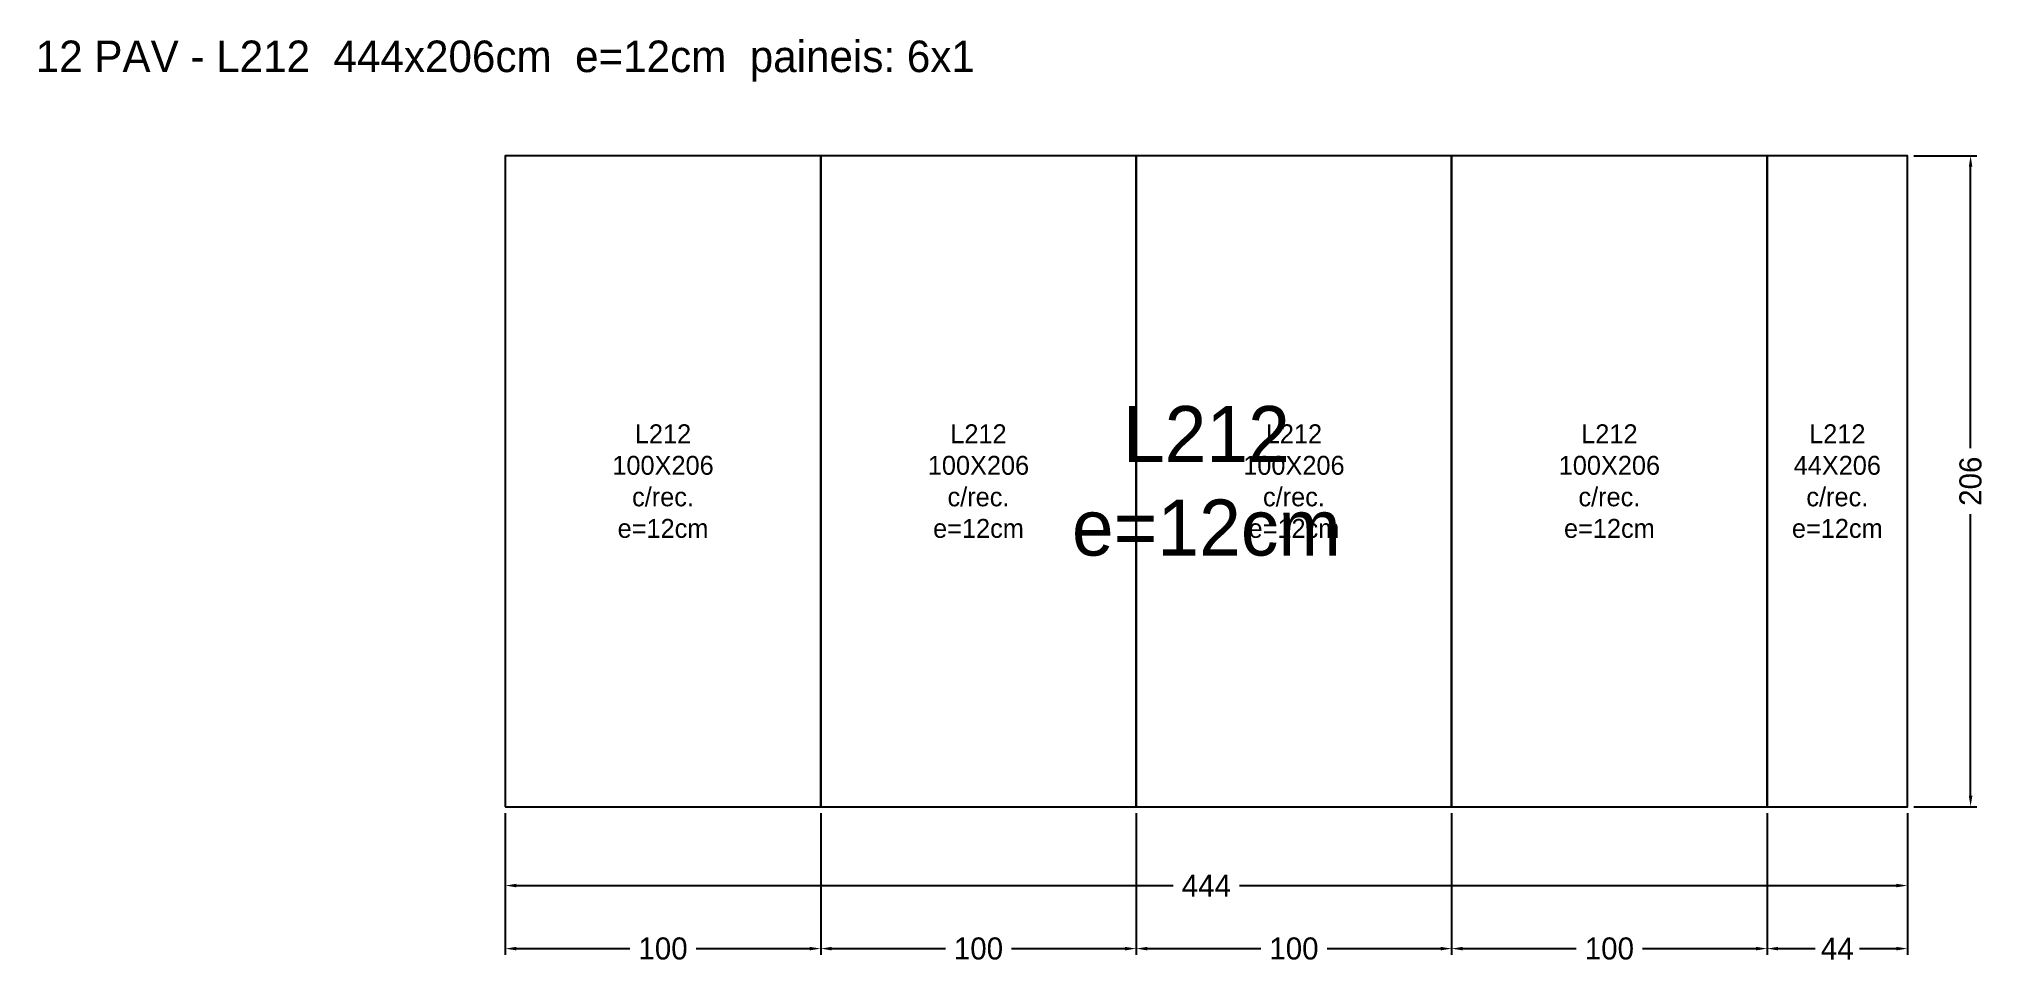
# Model space of a CAD drawing. Header units: metres. Extents: x -148 to 469, y -50 to 244.
import ezdxf

# ---------------------------------------------------------------- set-up
doc = ezdxf.new("R2010")
doc.units = ezdxf.units.M
for name, color, linetype in [('AUX00', 2, 'Continuous'), ('Contorno', 7, 'Continuous'), ('COTA', 3, 'Continuous'), ('NOMENCLATURA', 2, 'Continuous'), ('Paineis', 3, 'Continuous'), ('Texto Secao', 2, 'Continuous')]:
    doc.layers.add(name, color=color, linetype=linetype)
doc.dimstyles.new('COTA_LJ', dxfattribs={"dimtxt": 7, "dimasz": 3.5, "dimexe": 2, "dimexo": 2, "dimgap": 1.5, "dimtad": 1, "dimdec": 1, "dimcen": 2.5, "dimclrd": 3, "dimclre": 3, "dimclrt": 3, "dimazin": 3, "dimtfac": 1, "dimtmove": 0, "dimatfit": 3})

# ---------------------------------------------------------------- blocks, each defined once
blk = doc.blocks.new('_CLOSEDFILLED')
at = {"color": 0, "linetype": 'BYBLOCK'}
blk.add_solid([(-1, 0.16), (0, 0), (-1, -0.16)], dxfattribs=at)
blk = doc.blocks.new('*D1')
at = {"color": 3}
for p, q in [((0, -2), (0, -27)), ((444.5, -2), (444.5, -27)), ((3.5, -25), (211.75, -25)), ((232.75, -25), (441, -25))]:
    blk.add_line(p, q, dxfattribs=at)
at = {"layer": 'Defpoints'}
for p in [(0, 0), (444.5, 0), (0, -25)]:
    blk.add_point(p, dxfattribs=at)
at = {"layer": 'COTA', "color": 3, "xscale": 3.5, "yscale": 3.5, "rotation": 180}
blk.add_blockref('_CLOSEDFILLED', (0, -25), dxfattribs=at)
at = {"layer": 'COTA', "color": 3, "xscale": 3.5, "yscale": 3.5}
blk.add_blockref('_CLOSEDFILLED', (444.5, -25), dxfattribs=at)
at = {"layer": 'COTA', "color": 3, "insert": (222.25, -25), "char_height": 7, "attachment_point": 5}
blk.add_mtext('444', dxfattribs=at)
blk = doc.blocks.new('*D2')
at = {"color": 3}
for p, q in [((446.5, 206.5), (466.5, 206.5)), ((464.5, 113.75), (464.5, 203)), ((464.5, 3.5), (464.5, 92.75)), ((446.5, 0), (466.5, 0))]:
    blk.add_line(p, q, dxfattribs=at)
at = {"layer": 'Defpoints'}
for p in [(444.5, 206.5), (444.5, 0), (464.5, 0)]:
    blk.add_point(p, dxfattribs=at)
at = {"layer": 'COTA', "color": 3, "xscale": 3.5, "yscale": 3.5}
for p, rotation in [((464.5, 206.5), 90), ((464.5, 0), 270)]:
    blk.add_blockref('_CLOSEDFILLED', p, dxfattribs=dict(at, rotation=rotation))
at = {"layer": 'COTA', "color": 3, "insert": (464.5, 103.25), "char_height": 7, "attachment_point": 5, "rotation": 90}
blk.add_mtext('206', dxfattribs=at)
blk = doc.blocks.new('*D3')
at = {"color": 3}
for p, q in [((0, -2), (0, -47)), ((100, -2), (100, -47)), ((3.5, -45), (39.5, -45)), ((60.5, -45), (96.5, -45))]:
    blk.add_line(p, q, dxfattribs=at)
at = {"layer": 'Defpoints'}
for p in [(0, 0), (100, 0), (0, -45)]:
    blk.add_point(p, dxfattribs=at)
at = {"layer": 'COTA', "color": 3, "xscale": 3.5, "yscale": 3.5, "rotation": 180}
blk.add_blockref('_CLOSEDFILLED', (0, -45), dxfattribs=at)
at = {"layer": 'COTA', "color": 3, "xscale": 3.5, "yscale": 3.5}
blk.add_blockref('_CLOSEDFILLED', (100, -45), dxfattribs=at)
at = {"layer": 'COTA', "color": 3, "insert": (50, -45), "char_height": 7, "attachment_point": 5}
blk.add_mtext('100', dxfattribs=at)
blk = doc.blocks.new('*D4')
at = {"color": 3}
for p, q in [((100, -2), (100, -47)), ((200, -2), (200, -47)), ((103.5, -45), (139.5, -45)), ((160.5, -45), (196.5, -45))]:
    blk.add_line(p, q, dxfattribs=at)
at = {"layer": 'Defpoints'}
for p in [(100, 0), (200, 0), (100, -45)]:
    blk.add_point(p, dxfattribs=at)
at = {"layer": 'COTA', "color": 3, "xscale": 3.5, "yscale": 3.5, "rotation": 180}
blk.add_blockref('_CLOSEDFILLED', (100, -45), dxfattribs=at)
at = {"layer": 'COTA', "color": 3, "xscale": 3.5, "yscale": 3.5}
blk.add_blockref('_CLOSEDFILLED', (200, -45), dxfattribs=at)
at = {"layer": 'COTA', "color": 3, "insert": (150, -45), "char_height": 7, "attachment_point": 5}
blk.add_mtext('100', dxfattribs=at)
blk = doc.blocks.new('*D5')
at = {"color": 3}
for p, q in [((200, -2), (200, -47)), ((300, -2), (300, -47)), ((203.5, -45), (239.5, -45)), ((260.5, -45), (296.5, -45))]:
    blk.add_line(p, q, dxfattribs=at)
at = {"layer": 'Defpoints'}
for p in [(200, 0), (300, 0), (200, -45)]:
    blk.add_point(p, dxfattribs=at)
at = {"layer": 'COTA', "color": 3, "xscale": 3.5, "yscale": 3.5, "rotation": 180}
blk.add_blockref('_CLOSEDFILLED', (200, -45), dxfattribs=at)
at = {"layer": 'COTA', "color": 3, "xscale": 3.5, "yscale": 3.5}
blk.add_blockref('_CLOSEDFILLED', (300, -45), dxfattribs=at)
at = {"layer": 'COTA', "color": 3, "insert": (250, -45), "char_height": 7, "attachment_point": 5}
blk.add_mtext('100', dxfattribs=at)
blk = doc.blocks.new('*D6')
at = {"color": 3}
for p, q in [((300, -2), (300, -47)), ((400, -2), (400, -47)), ((303.5, -45), (339.5, -45)), ((360.5, -45), (396.5, -45))]:
    blk.add_line(p, q, dxfattribs=at)
at = {"layer": 'Defpoints'}
for p in [(300, 0), (400, 0), (300, -45)]:
    blk.add_point(p, dxfattribs=at)
at = {"layer": 'COTA', "color": 3, "xscale": 3.5, "yscale": 3.5, "rotation": 180}
blk.add_blockref('_CLOSEDFILLED', (300, -45), dxfattribs=at)
at = {"layer": 'COTA', "color": 3, "xscale": 3.5, "yscale": 3.5}
blk.add_blockref('_CLOSEDFILLED', (400, -45), dxfattribs=at)
at = {"layer": 'COTA', "color": 3, "insert": (350, -45), "char_height": 7, "attachment_point": 5}
blk.add_mtext('100', dxfattribs=at)
blk = doc.blocks.new('*D7')
at = {"color": 3}
for p, q in [((400, -2), (400, -47)), ((444.5, -2), (444.5, -47)), ((403.5, -45), (415.25, -45)), ((429.25, -45), (441, -45))]:
    blk.add_line(p, q, dxfattribs=at)
at = {"layer": 'Defpoints'}
for p in [(400, 0), (444.5, 0), (400, -45)]:
    blk.add_point(p, dxfattribs=at)
at = {"layer": 'COTA', "color": 3, "xscale": 3.5, "yscale": 3.5, "rotation": 180}
blk.add_blockref('_CLOSEDFILLED', (400, -45), dxfattribs=at)
at = {"layer": 'COTA', "color": 3, "xscale": 3.5, "yscale": 3.5}
blk.add_blockref('_CLOSEDFILLED', (444.5, -45), dxfattribs=at)
at = {"layer": 'COTA', "color": 3, "insert": (422.25, -45), "char_height": 7, "attachment_point": 5}
blk.add_mtext('44', dxfattribs=at)

msp = doc.modelspace()

# ---------------------------------------------------------------- linework, layer by layer
at = {"layer": 'Contorno'}
msp.add_lwpolyline([(0, 0), (444.5, 0), (444.5, 206.5), (0, 206.5), (0, 0)], close=True, dxfattribs=at)
at = {"layer": 'Paineis'}
for points in [[(0, 0), (100, 0), (100, 206.5), (0, 206.5)], [(100, 0), (200, 0), (200, 206.5), (100, 206.5)], [(200, 0), (300, 0), (300, 206.5), (200, 206.5)], [(300, 0), (400, 0), (400, 206.5), (300, 206.5)], [(400, 0), (444.5, 0), (444.5, 206.5), (400, 206.5)]]:
    msp.add_lwpolyline(points, close=True, dxfattribs=at)

# ---------------------------------------------------------------- texts
at = {"layer": 'AUX00', "char_height": 6, "attachment_point": 5}
for s, insert, width in [('\\pxqc;L212^J100X206^Jc/rec.^Je=12cm', (50, 103.25), 100), ('\\pxqc;L212^J100X206^Jc/rec.^Je=12cm', (150, 103.25), 100), ('\\pxqc;L212^J100X206^Jc/rec.^Je=12cm', (250, 103.25), 100), ('\\pxqc;L212^J100X206^Jc/rec.^Je=12cm', (350, 103.25), 100), ('\\pxqc;L212^J44X206^Jc/rec.^Je=12cm', (422.25, 103.25), 44.5)]:
    msp.add_mtext(s, dxfattribs=dict(at, insert=insert, width=width))
at = {"layer": 'NOMENCLATURA', "insert": (0, 236.5), "char_height": 10, "width": 464.5, "attachment_point": 5}
msp.add_mtext('12 PAV - L212  444x206cm  e=12cm  paineis: 6x1', dxfattribs=at)
at = {"layer": 'Texto Secao', "insert": (222.25, 103.25), "char_height": 17.78, "width": 444.5, "attachment_point": 5}
msp.add_mtext('L212\\Pe=12cm', dxfattribs=at)

# ---------------------------------------------------------------- dimensions: what is measured, and where the dimension line sits
at = {"layer": 'COTA'}
dim = msp.add_linear_dim(base=(464.5, 0), p1=(444.5, 0), p2=(444.5, 206.5), angle=90, dimstyle='COTA_LJ', dxfattribs=at)
dim.commit()
dim.dimension.update_dxf_attribs({"geometry": '*D2', "text_midpoint": (464.5, 103.25)})
for base, p1, p2, picture, middle in [((0, -25), (0, 0), (444.5, 0), '*D1', (222.25, -25)), ((0, -45), (0, 0), (100, 0), '*D3', (50, -45)), ((100, -45), (100, 0), (200, 0), '*D4', (150, -45)), ((200, -45), (200, 0), (300, 0), '*D5', (250, -45)), ((300, -45), (300, 0), (400, 0), '*D6', (350, -45)), ((400, -45), (400, 0), (444.5, 0), '*D7', (422.25, -45))]:
    dim = msp.add_linear_dim(base=base, p1=p1, p2=p2, dimstyle='COTA_LJ', dxfattribs=at)
    dim.commit()
    dim.dimension.update_dxf_attribs({"geometry": picture, "text_midpoint": middle})

doc.saveas('drawing.dxf')
